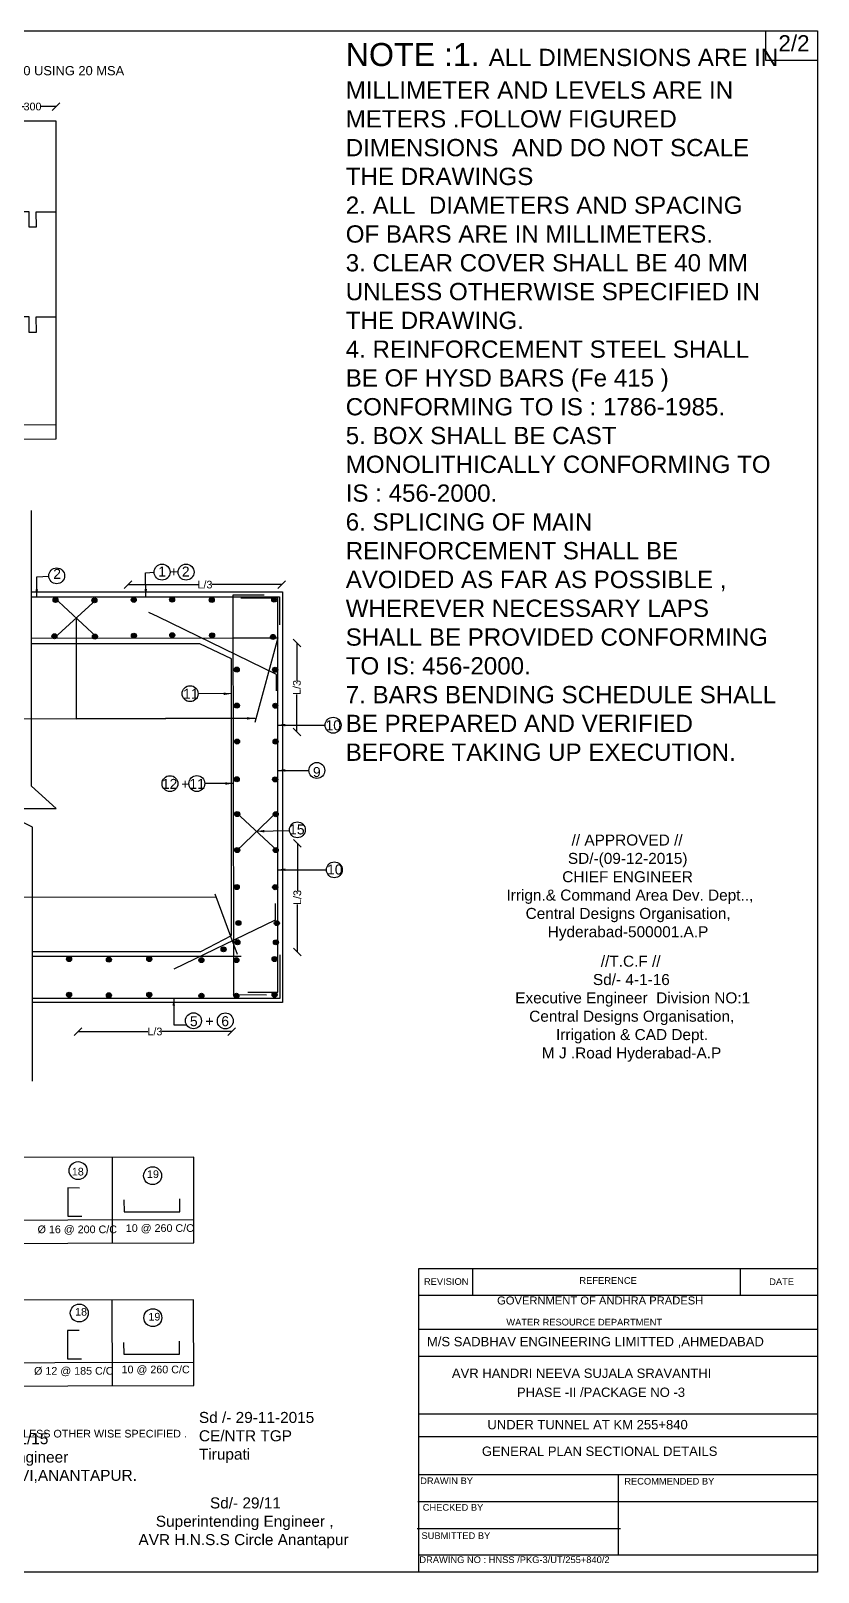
# Model space of a CAD drawing. Header units: millimetres. Extents: x 5124 to 3052219, y 2311 to 45584001.
# Drawn here: x 3047090 to 3052219, y 45573961 to 45584001 of the extents above; entities that cross this region are included whole.
import ezdxf

# ---------------------------------------------------------------- set-up
doc = ezdxf.new("R2010")
doc.units = ezdxf.units.MM
doc.header["$MEASUREMENT"] = 0
doc.layers.add('DIMENSION', color=7, linetype='Continuous')
doc.layers.add('TEXT', color=7, linetype='Continuous')
doc.styles.get("Standard").update_dxf_attribs({"font": 'arial.ttf', "height": 50})
doc.dimstyles.get("Standard").update_dxf_attribs({"dimtxt": 50, "dimasz": 50, "dimexe": 0.18, "dimexo": 0.0625, "dimgap": 0.09, "dimtad": 0, "dimdec": 0, "dimzin": 0, "dimdsep": 46, "dimtxsty": 'Standard', "dimblk": 'OBLIQUE', "dimcen": 0.09, "dimse1": 1, "dimse2": 1, "dimadec": 0, "dimazin": 0, "dimtfac": 1, "dimtdec": 0, "dimtofl": 0, "dimtmove": 0, "dimatfit": 3, "dimfxl": 1, "dimtolj": 1, "dimtzin": 0, "dimarcsym": 0})

# ---------------------------------------------------------------- blocks, each defined once
blk = doc.blocks.new('_Oblique')
at = {"color": 0, "linetype": 'ByBlock', "lineweight": -2}
blk.add_line((-0.5, -0.5), (0.5, 0.5), dxfattribs=at)
blk = doc.blocks.new('*D7')
at = {"layer": 'Defpoints', "color": 0, "transparency": 16777216}
for p in [(3047397, 45577474), (3048398, 45577483), (3048398, 45577478)]:
    blk.add_point(p, dxfattribs=at)
at = {"layer": 'DIMENSION', "color": 0, "lineweight": -2, "transparency": 16777216}
for p, q in [((3047397, 45577483), (3047853, 45577483)), ((3048398, 45577483), (3047942, 45577483))]:
    blk.add_line(p, q, dxfattribs=at)
at = {"layer": 'DIMENSION', "color": 0, "lineweight": -2, "transparency": 16777216, "xscale": 50, "yscale": 50, "zscale": 50, "rotation": 180}
blk.add_blockref('_Oblique', (3047397, 45577483), dxfattribs=at)
at = {"layer": 'DIMENSION', "color": 0, "lineweight": -2, "transparency": 16777216, "xscale": 50, "yscale": 50, "zscale": 50}
blk.add_blockref('_Oblique', (3048398, 45577483), dxfattribs=at)
at = {"layer": 'DIMENSION', "color": 0, "transparency": 16777216, "insert": (3047898, 45577483), "char_height": 50, "attachment_point": 5}
blk.add_mtext('\\A1;L/3', dxfattribs=at)
blk = doc.blocks.new('*D8')
at = {"layer": 'Defpoints', "color": 0, "transparency": 16777216}
for p in [(3048812, 45578709), (3048826, 45578709), (3048816, 45578002)]:
    blk.add_point(p, dxfattribs=at)
at = {"layer": 'DIMENSION', "color": 0, "lineweight": -2, "transparency": 16777216}
for p, q in [((3048826, 45578709), (3048826, 45578400)), ((3048826, 45578002), (3048826, 45578311))]:
    blk.add_line(p, q, dxfattribs=at)
at = {"layer": 'DIMENSION', "color": 0, "lineweight": -2, "transparency": 16777216, "xscale": 50, "yscale": 50, "zscale": 50}
for p, rotation in [((3048826, 45578709), 90), ((3048826, 45578002), 270)]:
    blk.add_blockref('_Oblique', p, dxfattribs=dict(at, rotation=rotation))
at = {"layer": 'DIMENSION', "color": 0, "transparency": 16777216, "insert": (3048826, 45578356), "char_height": 50, "attachment_point": 5, "rotation": 90}
blk.add_mtext('\\A1;L/3', dxfattribs=at)
blk = doc.blocks.new('*D9')
at = {"layer": 'Defpoints', "color": 0, "transparency": 16777216}
for p in [(3047723, 45580385), (3048724, 45580394), (3048724, 45580389)]:
    blk.add_point(p, dxfattribs=at)
at = {"layer": 'DIMENSION', "color": 0, "lineweight": -2, "transparency": 16777216}
for p, q in [((3047723, 45580394), (3048179, 45580394)), ((3048724, 45580394), (3048268, 45580394))]:
    blk.add_line(p, q, dxfattribs=at)
at = {"layer": 'DIMENSION', "color": 0, "lineweight": -2, "transparency": 16777216, "xscale": 50, "yscale": 50, "zscale": 50, "rotation": 180}
blk.add_blockref('_Oblique', (3047723, 45580394), dxfattribs=at)
at = {"layer": 'DIMENSION', "color": 0, "lineweight": -2, "transparency": 16777216, "xscale": 50, "yscale": 50, "zscale": 50}
blk.add_blockref('_Oblique', (3048724, 45580394), dxfattribs=at)
at = {"layer": 'DIMENSION', "color": 0, "transparency": 16777216, "insert": (3048224, 45580394), "char_height": 50, "attachment_point": 5}
blk.add_mtext('\\A1;L/3', dxfattribs=at)
blk = doc.blocks.new('*D13')
at = {"layer": 'Defpoints', "color": 0, "transparency": 16777216}
for p in [(3048797, 45580013), (3048823, 45580013), (3048787, 45579435)]:
    blk.add_point(p, dxfattribs=at)
at = {"layer": 'DIMENSION', "color": 0, "lineweight": -2, "transparency": 16777216}
for p, q in [((3048823, 45580013), (3048823, 45579768)), ((3048823, 45579435), (3048823, 45579679))]:
    blk.add_line(p, q, dxfattribs=at)
at = {"layer": 'DIMENSION', "color": 0, "lineweight": -2, "transparency": 16777216, "xscale": 50, "yscale": 50, "zscale": 50}
for p, rotation in [((3048823, 45580013), 90), ((3048823, 45579435), 270)]:
    blk.add_blockref('_Oblique', p, dxfattribs=dict(at, rotation=rotation))
at = {"layer": 'DIMENSION', "color": 0, "transparency": 16777216, "insert": (3048823, 45579724), "char_height": 50, "attachment_point": 5, "rotation": 90}
blk.add_mtext('\\A1;L/3', dxfattribs=at)
blk = doc.blocks.new('*D26')
at = {"layer": 'Defpoints', "color": 0, "transparency": 16777216}
for p in [(3046950, 45583508), (3047253, 45583548), (3047253, 45583508)]:
    blk.add_point(p, dxfattribs=at)
at = {"layer": 'DIMENSION', "color": 0, "lineweight": -2, "transparency": 16777216}
for p, q in [((3046950, 45583508), (3047046, 45583508)), ((3047253, 45583508), (3047157, 45583508))]:
    blk.add_line(p, q, dxfattribs=at)
at = {"layer": 'DIMENSION', "color": 0, "lineweight": -2, "transparency": 16777216, "xscale": 50, "yscale": 50, "zscale": 50, "rotation": 180}
blk.add_blockref('_Oblique', (3046950, 45583508), dxfattribs=at)
at = {"layer": 'DIMENSION', "color": 0, "lineweight": -2, "transparency": 16777216, "xscale": 50, "yscale": 50, "zscale": 50}
blk.add_blockref('_Oblique', (3047253, 45583508), dxfattribs=at)
at = {"layer": 'DIMENSION', "color": 0, "transparency": 16777216, "insert": (3047101, 45583508), "char_height": 50, "attachment_point": 5}
blk.add_mtext('\\A1;300', dxfattribs=at)

msp = doc.modelspace()

# ---------------------------------------------------------------- hatches: boundary and pattern name
at = {"layer": 'TEXT'}
for points in [[(3047267, 45580293.9, 1), (3047234.2, 45580293.9, 1)], [(3047520.3, 45580291.7, 1), (3047487.6, 45580291.7, 1)], [(3047776.6, 45580295, 1), (3047743.9, 45580295, 1)], [(3048026.6, 45580296.1, 1), (3047993.8, 45580296.1, 1)], [(3048284.5, 45580293.9, 1), (3048251.7, 45580293.9, 1)], [(3048691.6, 45580296.1, 1), (3048658.9, 45580296.1, 1)], [(3047260.2, 45580057.8, 1), (3047227.5, 45580057.8, 1)], [(3047523.7, 45580055.5, 1), (3047491, 45580055.5, 1)], [(3047777.8, 45580061.1, 1), (3047745, 45580061.1, 1)], [(3048027.7, 45580064.5, 1), (3047995, 45580064.5, 1)], [(3048286.7, 45580063.3, 1), (3048254, 45580063.3, 1)], [(3048683.7, 45580053.2, 1), (3048651, 45580053.2, 1)], [(3048447.4, 45579840.7, 1), (3048414.7, 45579840.7, 1)], [(3048697.9, 45579839.9, 1), (3048665.1, 45579839.9, 1)], [(3048448.6, 45579606.3, 1), (3048415.9, 45579606.3, 1)], [(3048699, 45579605.5, 1), (3048666.3, 45579605.5, 1)], [(3048449.8, 45579372, 1), (3048417.1, 45579372, 1)], [(3048700.2, 45579371.2, 1), (3048667.5, 45579371.2, 1)], [(3048447.3, 45579126.1, 1), (3048414.6, 45579126.1, 1)], [(3048697.7, 45579125.3, 1), (3048665, 45579125.3, 1)], [(3048451, 45578899.6, 1), (3048418.3, 45578899.6, 1)], [(3048701.4, 45578898.8, 1), (3048668.7, 45578898.8, 1)], [(3048451, 45578665.3, 1), (3048418.3, 45578665.3, 1)], [(3048701.4, 45578664.6, 1), (3048668.7, 45578664.6, 1)], [(3048447.3, 45578424.2, 1), (3048414.6, 45578424.2, 1)], [(3048697.7, 45578423.4, 1), (3048665, 45578423.4, 1)], [(3048458.3, 45578189.9, 1), (3048425.6, 45578189.9, 1)], [(3048708.7, 45578189.1, 1), (3048676, 45578189.1, 1)], [(3048452.2, 45578064.7, 1), (3048419.5, 45578064.7, 1)], [(3048702.6, 45578064, 1), (3048669.9, 45578064, 1)], [(3047355.4, 45577954.9, 1), (3047322.7, 45577954.9, 1)], [(3047614.6, 45577951.4, 1), (3047581.8, 45577951.4, 1)], [(3047878.1, 45577954.9, 1), (3047845.3, 45577954.9, 1)], [(3048217.5, 45577948, 1), (3048184.7, 45577948, 1)], [(3048361.8, 45578018.4, 1), (3048329.1, 45578018.4, 1)], [(3048445.6, 45577948, 1), (3048412.9, 45577948, 1)], [(3048694.5, 45577954.9, 1), (3048661.8, 45577954.9, 1)], [(3047355.4, 45577722.7, 1), (3047322.7, 45577722.7, 1)], [(3047614.6, 45577719.3, 1), (3047581.8, 45577719.3, 1)], [(3047878.1, 45577722.7, 1), (3047845.3, 45577722.7, 1)], [(3048217.5, 45577715.8, 1), (3048184.7, 45577715.8, 1)], [(3048445.6, 45577715.8, 1), (3048412.9, 45577715.8, 1)], [(3048694.5, 45577722.7, 1), (3048661.8, 45577722.7, 1)]]:
    msp.add_hatch(color=250, dxfattribs=at).paths.add_polyline_path(points)

# ---------------------------------------------------------------- linework, layer by layer
at = {"layer": 'Defpoints'}
for points in [[(3041242.3, 45583414.8), (3042438.9, 45583414.8), (3044334.6, 45583414.8), (3046389.2, 45583414.8), (3047252.3, 45583414.8), (3047252.3, 45581341.2), (3041194.1, 45581327.6), (3041194.1, 45581427.2), (3047252.3, 45581437.8)], [(3046949.3, 45582824.9), (3047077.5, 45582824.9), (3047077.5, 45582723.6), (3047126.9, 45582723.6), (3047123.8, 45582823.1), (3047249.1, 45582823.1)], [(3046949.3, 45582139.9), (3047077.5, 45582139.9), (3047077.5, 45582038.5), (3047126.9, 45582038.5), (3047123.8, 45582138.1), (3047249.1, 45582138.1)], [(3047100.6, 45577159.4), (3047100.6, 45578814.4), (3046853.7, 45578935), (3047254.5, 45578935), (3047094.3, 45579080.8), (3047094.3, 45580877.7)], [(3047094.3, 45580347.7), (3048729.5, 45580347.7), (3048729.5, 45577671.1), (3047100.6, 45577671.1)], [(3047094.3, 45580314.1), (3048709.3, 45580315.5), (3048709.4, 45580132.3)], [(3047238.7, 45580311.4), (3047520.7, 45580052.2)], [(3047242.2, 45580046.2), (3047517.2, 45580297.7)], [(3048609.5, 45580324.9), (3048410.2, 45580324.9), (3048405.5, 45580324.9), (3048409.1, 45577972), (3048409.1, 45577729), (3048408.8, 45577723.7), (3048624.6, 45577722.6)], [(3048504.1, 45577738.9), (3048698.1, 45577738.9), (3048698.1, 45580305.2), (3048457.2, 45580305.2)], [(3047385.1, 45580176.9), (3047385, 45579520.1), (3048556.1, 45579523.2)], [(3048689.2, 45579703.3), (3048689.7, 45579809.3), (3047919.1, 45580184.2), (3047859.6, 45580212.9)], [(3047385, 45579520.1), (3044574.9, 45579513.6), (3044717, 45580026.4)], [(3047094.3, 45580046), (3048405.9, 45580048)], [(3048396.4, 45578109.4), (3048396.4, 45579910.8), (3048191.5, 45580009.1), (3047094.3, 45580009.1)], [(3048405.9, 45580048), (3048698.1, 45580048), (3048548.5, 45579495.4)], [(3048424.3, 45578656.1), (3048698.1, 45578918.1)], [(3048424.3, 45578910.8), (3048698.1, 45578658)], [(3048436.1, 45577984.3), (3048289.9, 45578378.6)], [(3048297.4, 45578358.5), (3044202, 45578351)], [(3048024, 45577890.7), (3048682.6, 45578210.8), (3048682.6, 45578318)], [(3047100.6, 45578003.2), (3048197.6, 45578003.2), (3048396.4, 45578109.4)], [(3047100.6, 45577701), (3048714.1, 45577701), (3048714.1, 45577981.8)], [(3048461, 45577972.1), (3047100.6, 45577972.1)], [(3039114.1, 45576082.6), (3048152.7, 45576106.2), (3048151.2, 45576664.7), (3039108.3, 45576648.4), (3039109.8, 45576082.6)], [(3047619.1, 45576663.8), (3047620.6, 45576104.9)], [(3047407.7, 45576463.7), (3047331.4, 45576465.3), (3047331.4, 45576279.6), (3047422.6, 45576279.6)], [(3047696.2, 45576387), (3047697.2, 45576309.1), (3048060.8, 45576309.1), (3048060.8, 45576393.9)], [(3039109.4, 45576235.4), (3048152.3, 45576259)], [(3039112.3, 45575153.9), (3048150.9, 45575177.5), (3048149.4, 45575736), (3039106.5, 45575719.7), (3039108, 45575153.9)], [(3047617.3, 45575735.1), (3047618.7, 45575176.2)], [(3047405.8, 45575535), (3047329.6, 45575536.6), (3047329.6, 45575350.9), (3047420.7, 45575350.9)], [(3047694.3, 45575458.3), (3047695.3, 45575380.4), (3048059, 45575380.4), (3048059, 45575465.3)], [(3039107.6, 45575306.7), (3048150.5, 45575330.3)]]:
    msp.add_lwpolyline(points, dxfattribs=at)
at = {"layer": 'DIMENSION'}
msp.add_lwpolyline([(3052215.4, 45573961.3), (3049616.8, 45573961.3), (3049616.8, 45575938.4), (3052215.4, 45575938.4)], close=True, dxfattribs=at)
for points in [[(3049967.1, 45575939.9), (3049967.1, 45575761.6)], [(3051709.8, 45575937.8), (3051709.8, 45575767.8)], [(3049612.5, 45575765.7), (3052216.4, 45575765.7)], [(3049615.5, 45575543.7), (3052215.4, 45575543.7)], [(3052217, 45575365.1), (3049613.2, 45575365.1)], [(3049615.2, 45574991.9), (3052215.4, 45574991.9)], [(3052218.7, 45574843.9), (3049617.2, 45574843.9)], [(3049617.8, 45574598.1), (3052215.4, 45574598.1)], [(3050918.8, 45574074.2), (3050918.8, 45574597.5)], [(3049610.5, 45574422.1), (3052215.4, 45574422.1)], [(3049607.5, 45574246), (3050930.7, 45574246)], [(3049617.2, 45574073.3), (3052215.4, 45574073.3)]]:
    msp.add_lwpolyline(points, dxfattribs=at)
at = {"layer": 'TEXT'}
msp.add_lwpolyline([(3052215.4, 45573961.3), (3038013.2, 45573961.3), (3038013.2, 45584001.4), (3052215.4, 45584001.4)], close=True, dxfattribs=at)
msp.add_lwpolyline([(3051874.9, 45584001.4), (3051874.9, 45583809.6), (3052215.4, 45583809.6)], dxfattribs=at)
for centre, radius in [((3047258.3, 45580451.3), 51.9), ((3047944.7, 45580475.6), 51.9), ((3048100.9, 45580475.6), 51.9), ((3047250.6, 45580293.9), 16.4), ((3047504, 45580291.7), 16.4), ((3047760.2, 45580295), 16.4), ((3048010.2, 45580296.1), 16.4), ((3048268.1, 45580293.9), 16.4), ((3048675.2, 45580296.1), 16.4), ((3047243.9, 45580057.8), 16.4), ((3047507.4, 45580055.5), 16.4), ((3047761.4, 45580061.1), 16.4), ((3048011.3, 45580064.5), 16.4), ((3048270.3, 45580063.3), 16.4), ((3048667.3, 45580053.2), 16.4), ((3048431.1, 45579840.7), 16.4), ((3048681.5, 45579839.9), 16.4), ((3048127.4, 45579683.8), 51.9), ((3048432.2, 45579606.3), 16.4), ((3048682.6, 45579605.5), 16.4), ((3049059, 45579478.2), 51.9), ((3048433.5, 45579372), 16.4), ((3048683.9, 45579371.2), 16.4), ((3048952.8, 45579183.7), 51.9), ((3047996.3, 45579097.6), 51.9), ((3048171.2, 45579098.1), 51.9), ((3048431, 45579126.1), 16.4), ((3048681.4, 45579125.3), 16.4), ((3048434.6, 45578899.6), 16.4), ((3048685, 45578898.8), 16.4), ((3048826.1, 45578796.9), 51.9), ((3048434.6, 45578665.3), 16.4), ((3048685, 45578664.6), 16.4), ((3049067.1, 45578536.1), 51.9), ((3048431, 45578424.2), 16.4), ((3048681.4, 45578423.4), 16.4), ((3048442, 45578189.9), 16.4), ((3048692.4, 45578189.1), 16.4), ((3048435.8, 45578064.7), 16.4), ((3048686.3, 45578064), 16.4), ((3047339.1, 45577954.9), 16.4), ((3047598.2, 45577951.4), 16.4), ((3047861.7, 45577954.9), 16.4), ((3048201.1, 45577948), 16.4), ((3048345.5, 45578018.4), 16.4), ((3048429.3, 45577948), 16.4), ((3048678.1, 45577954.9), 16.4), ((3047339.1, 45577722.7), 16.4), ((3047598.2, 45577719.3), 16.4), ((3047861.7, 45577722.7), 16.4), ((3048201.1, 45577715.8), 16.4), ((3048429.3, 45577715.8), 16.4), ((3048678.1, 45577722.7), 16.4), ((3048149.3, 45577553.1), 51.9), ((3048356.7, 45577552.2), 51.9), ((3047397.8, 45576577.1), 58.4), ((3047883.1, 45576544), 58.4), ((3047405.4, 45575649.4), 58.4), ((3047884.7, 45575619.1), 58.4)]:
    msp.add_circle(centre, radius, dxfattribs=at)

# ---------------------------------------------------------------- texts
at = {"layer": 'DIMENSION'}
for s, height, p in [('REVISION', 43.44, (3049650.6, 45575832.9)), ('REFERENCE ', 43.44, (3050663.3, 45575839.5)), ('DATE ', 43.44, (3051899.6, 45575831.5)), ('GOVERNMENT OF ANDHRA PRADESH  ', 52.126, (3050127.1, 45575705)), ('WATER RESOURCE DEPARTMENT ', 43.439, (3050187.4, 45575568.2)), ('M/S SADBHAV ENGINEERING LIMITTED ,AHMEDABAD ', 60.814, (3049670.2, 45575432.8)), ('AVR HANDRI NEEVA SUJALA SRAVANTHI ', 60.814, (3049832.6, 45575226.7)), ('PHASE -II /PACKAGE NO -3', 60.814, (3050256.5, 45575102.9)), ('UNDER TUNNEL AT KM 255+840', 60.814, (3050063.9, 45574892)), ('GENERAL PLAN SECTIONAL DETAILS ', 60.814, (3050028.1, 45574718.8)), ('DRAWIN BY ', 43.44, (3049626.2, 45574534.6)), ('RECOMMENDED BY ', 43.439, (3050955.6, 45574531.9)), ('CHECKED BY ', 43.439, (3049642.8, 45574361.4)), ('SUBMITTED BY ', 43.439, (3049634.5, 45574177.3)), ('DRAWING NO : HNSS /PKG-3/UT/255+840/2', 43.439, (3049620.8, 45574020.6))]:
    msp.add_text(s, height=height, dxfattribs=at).set_placement(p)
at = {"layer": 'DIMENSION', "color": 0, "char_height": 71.68, "attachment_point": 1}
for s, insert, width in [('\\pi585.02;// APPROVED // \\P\\pi561.18;SD/-(09-12-2015) \\P\\pi524.22;CHIEF ENGINEER \\P\\pi133.08; Irrign.& Command Area Dev. Dept.., \\P\\pi285.75;Central Designs Organisation, \\P\\pi429.6;Hyderabad-500001.A.P', (3050027.3, 45578766.1), 1893.434), ('\\A1;\\pi738.84;//T.C.F // \\P\\pi687.62;Sd/- 4-1-16\\P\\pi181.41;Executive Engineer  Division NO:1 \\P\\pi272.57;Central Designs Organisation, \\P\\pi447.25;Irrigation & CAD Dept.  \\P\\pi355.04;M J .Road Hyderabad-A.P', (3050063.9, 45577977), 1867.072), ('Sd /- 29-11-2015 CE/NTR TGP Tirupati', (3048184.8, 45575005.1), 751.515), ('\\pi607.06;Sd/- 20/11/15 \\P\\pi475.31;Executive Engineer  \\P\\pi38.19;H.N.S.S Division No . VI,ANANTAPUR. ', (3045995.9, 45574866.7), 1806.87), ('\\pi517.74;Sd/- 29/11 \\P\\pi165.04;Superintending Engineer , \\P\\pi52.113;AVR H.N.S.S Circle Anantapur', (3047739, 45574448.2), 1474.654)]:
    msp.add_mtext(s, dxfattribs=dict(at, insert=insert, width=width))
at = {"layer": 'TEXT'}
for s, height, p in [('2/2', 104.49, (3051959.8, 45583868.4)), ('RCC BOX IN RCC M30 USING 20 MSA', 60, (3046207.7, 45583712)), ('2', 65, (3047235.9, 45580431.5)), ('1 + 2', 65, (3047919.6, 45580446.5)), ('11', 65, (3048081.6, 45579650.7)), ('10', 65, (3049009.4, 45579445.3)), ('9', 65, (3048927.3, 45579140.7)), ('12 +11', 65, (3047943.3, 45579063.6)), ('15', 65, (3048772.2, 45578766.9)), ('10', 65, (3049019.6, 45578505.9)), ('5  +  6', 65, (3048126.3, 45577517.9)), ('18', 50, (3047357.1, 45576545.3)), ('19', 50, (3047846.7, 45576529)), ('Ø 16 @ 200 C/C', 50, (3047133.9, 45576169.4)), ('10 @ 260 C/C', 50, (3047708.5, 45576177.7)), ('18', 50, (3047378.2, 45575632.2)), ('19', 50, (3047855.7, 45575600.2)), ('Ø 12 @ 185 C/C', 50, (3047111, 45575247.8)), ('10 @ 260 C/C', 50, (3047681.1, 45575256.7))]:
    msp.add_text(s, height=height, dxfattribs=at).set_placement(p)
at = {"layer": 'TEXT', "attachment_point": 1}
for s, insert, char_height, width in [('NOTE :1. {\\H0.75x;ALL DIMENSIONS ARE IN MILLIMETER AND LEVELS ARE IN METERS .FOLLOW FIGURED DIMENSIONS  AND DO NOT SCALE THE DRAWINGS \\P2. ALL  DIAMETERS AND SPACING OF BARS ARE IN MILLIMETERS.\\P3. CLEAR COVER SHALL BE 40 MM UNLESS OTHERWISE SPECIFIED IN THE DRAWING.\\P4. REINFORCEMENT STEEL SHALL BE OF HYSD BARS (Fe 415 ) CONFORMING TO IS : 1786-1985.\\P5. BOX SHALL BE CAST MONOLITHICALLY CONFORMING TO IS : 456-2000.\\P6. SPLICING OF MAIN REINFORCEMENT SHALL BE AVOIDED AS FAR AS POSSIBLE , WHEREVER NECESSARY LAPS SHALL BE PROVIDED CONFORMING TO IS: 456-2000.\\P7. BARS BENDING SCHEDULE SHALL BE PREPARED AND VERIFIED BEFORE TAKING UP EXECUTION.}', (3049141.1, 45583922.1), 150, 2824.06), ('{\\LNOTE }:1. ALL DIMENSIONS ARE IN MILLIMETER UNLESS OTHER WISE SPECIFIED .', (3045331.7, 45574888.6), 50, 4180.366)]:
    msp.add_mtext(s, dxfattribs=dict(at, insert=insert, char_height=char_height, width=width))

# ---------------------------------------------------------------- dimensions: what is measured, and where the dimension line sits
at = {"layer": 'DIMENSION'}
for base, p1, p2, text, picture, middle in [((3047253.2, 45583508.2), (3046949.6, 45583508.2), (3047253.2, 45583548.3), '300', '*D26', (3047101.4, 45583508.2)), ((3048724.4, 45580393.5), (3047723.2, 45580384.8), (3048724.4, 45580388.6), 'L/3', '*D9', (3048223.8, 45580393.5)), ((3048398.3, 45577482.9), (3047397.1, 45577474.2), (3048398.3, 45577478), 'L/3', '*D7', (3047897.7, 45577482.9))]:
    dim = msp.add_linear_dim(base=base, p1=p1, p2=p2, text=text, dimstyle='Standard', dxfattribs=at)
    dim.commit()
    dim.dimension.update_dxf_attribs({"geometry": picture, "text_midpoint": middle})
for base, p1, p2, picture, middle in [((3048823, 45580012.6), (3048787.2, 45579434.8), (3048796.7, 45580012.6), '*D13', (3048823, 45579723.7)), ((3048826, 45578708.9), (3048816.3, 45578002.2), (3048812.3, 45578708.9), '*D8', (3048826, 45578355.6))]:
    dim = msp.add_linear_dim(base=base, p1=p1, p2=p2, angle=90, text='L/3', dimstyle='Standard', dxfattribs=at)
    dim.commit()
    dim.dimension.update_dxf_attribs({"geometry": picture, "text_midpoint": middle})

# ---------------------------------------------------------------- leaders
at = {"layer": 'TEXT'}
for points in [[(3047839.2, 45580314.7), (3047837.4, 45580471.1), (3047892.9, 45580475.6)], [(3047128.3, 45580314.1), (3047128.3, 45580445.4), (3047206.5, 45580448.9)], [(3048396.4, 45579683), (3048179.2, 45579683.8)], [(3048547.6, 45579523.1), (3047385, 45579520.1)], [(3048698.1, 45579479.4), (3049007.1, 45579478.2)], [(3048698.1, 45579183.7), (3048901, 45579183.7)], [(3048407.4, 45579098.8), (3048223.1, 45579098.1)], [(3048561.2, 45578787.1), (3048774.6, 45578791.4)], [(3048698.1, 45578537.3), (3049015.2, 45578536.1)], [(3048020.6, 45577701), (3048022, 45577525.6), (3048104.9, 45577526.5)]]:
    msp.add_leader(points, dimstyle='Standard', override={"dimgap": 0.09, "dimtad": 0}, dxfattribs=at)

doc.saveas('drawing.dxf')
